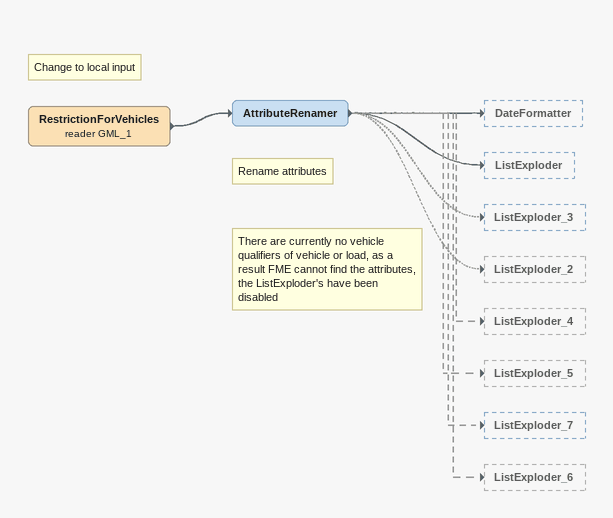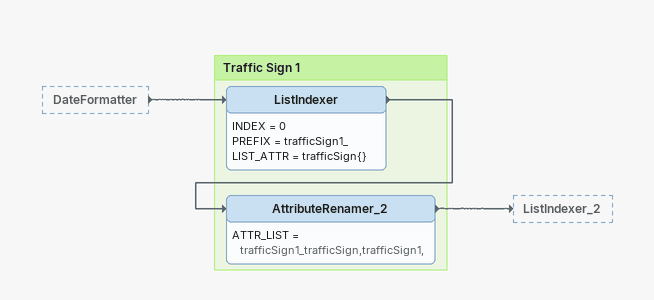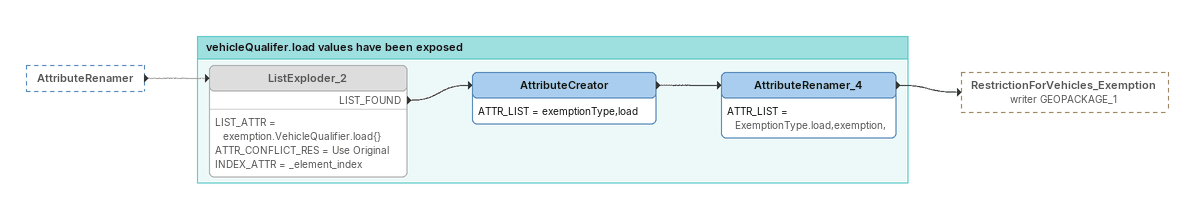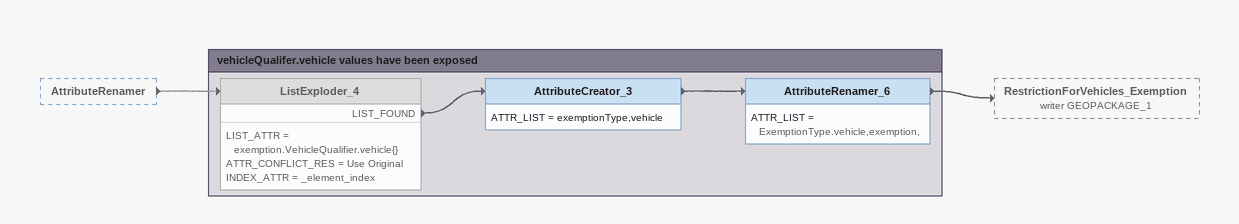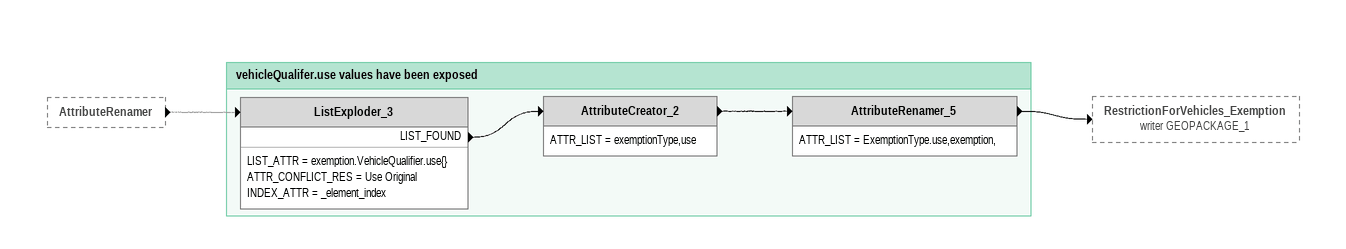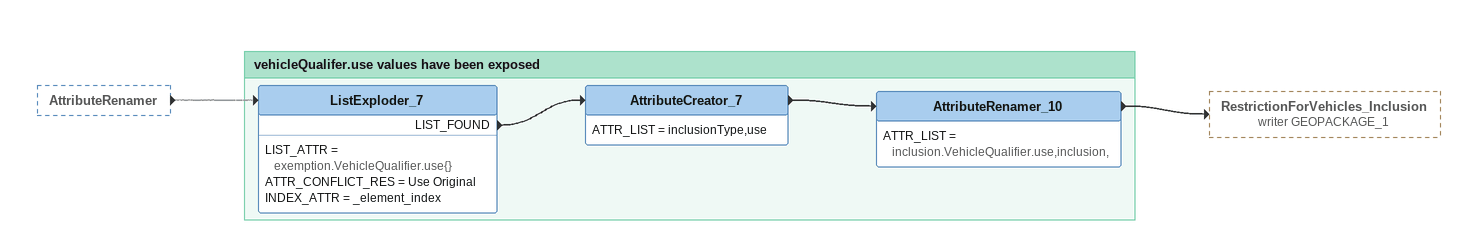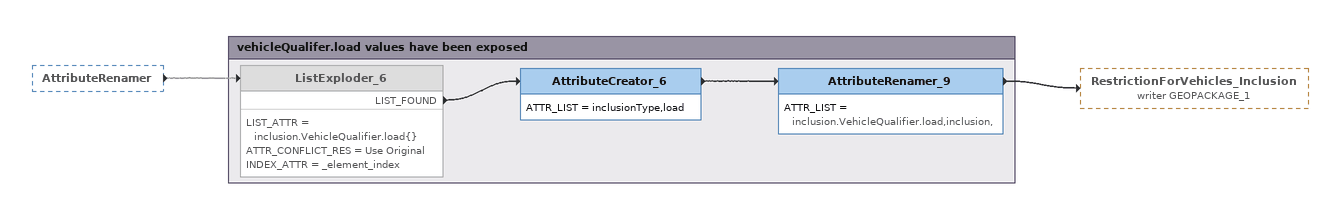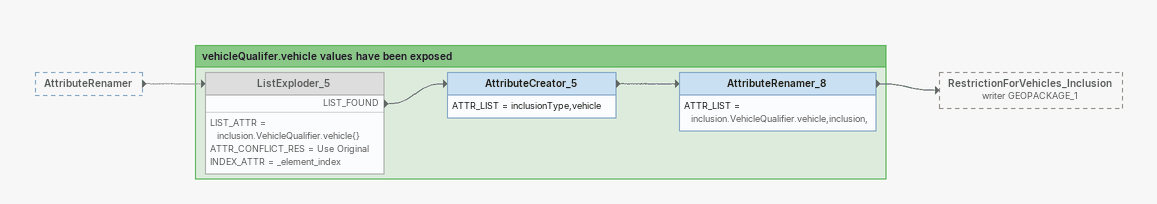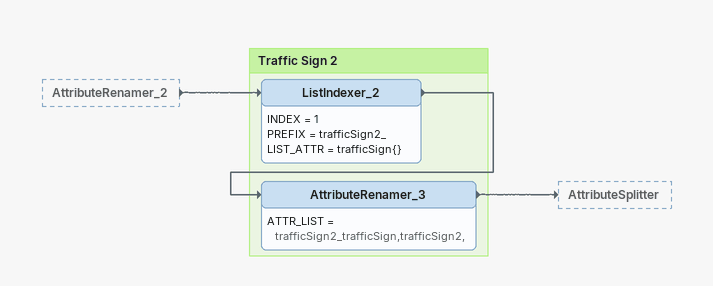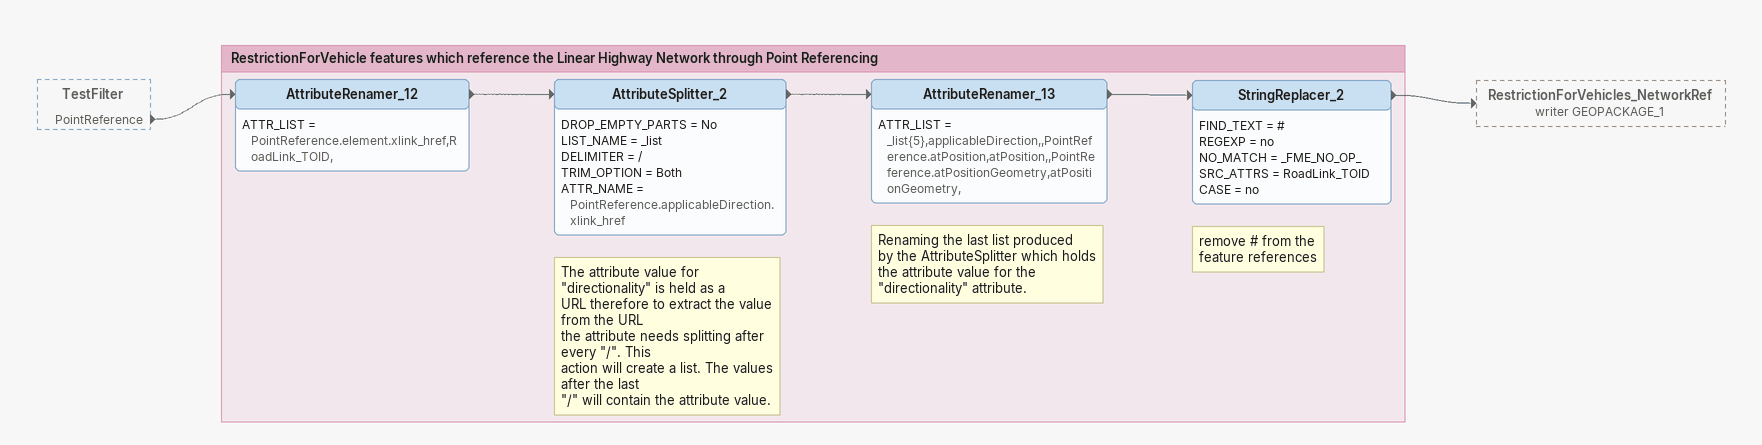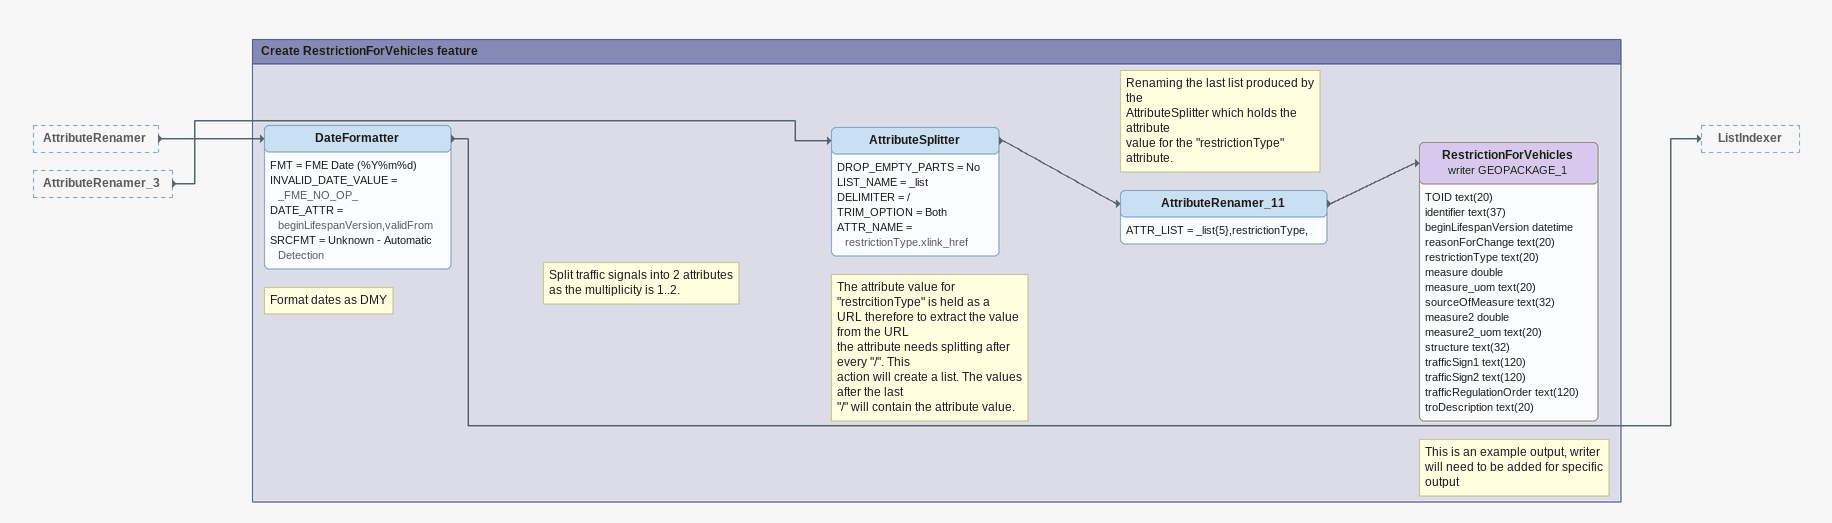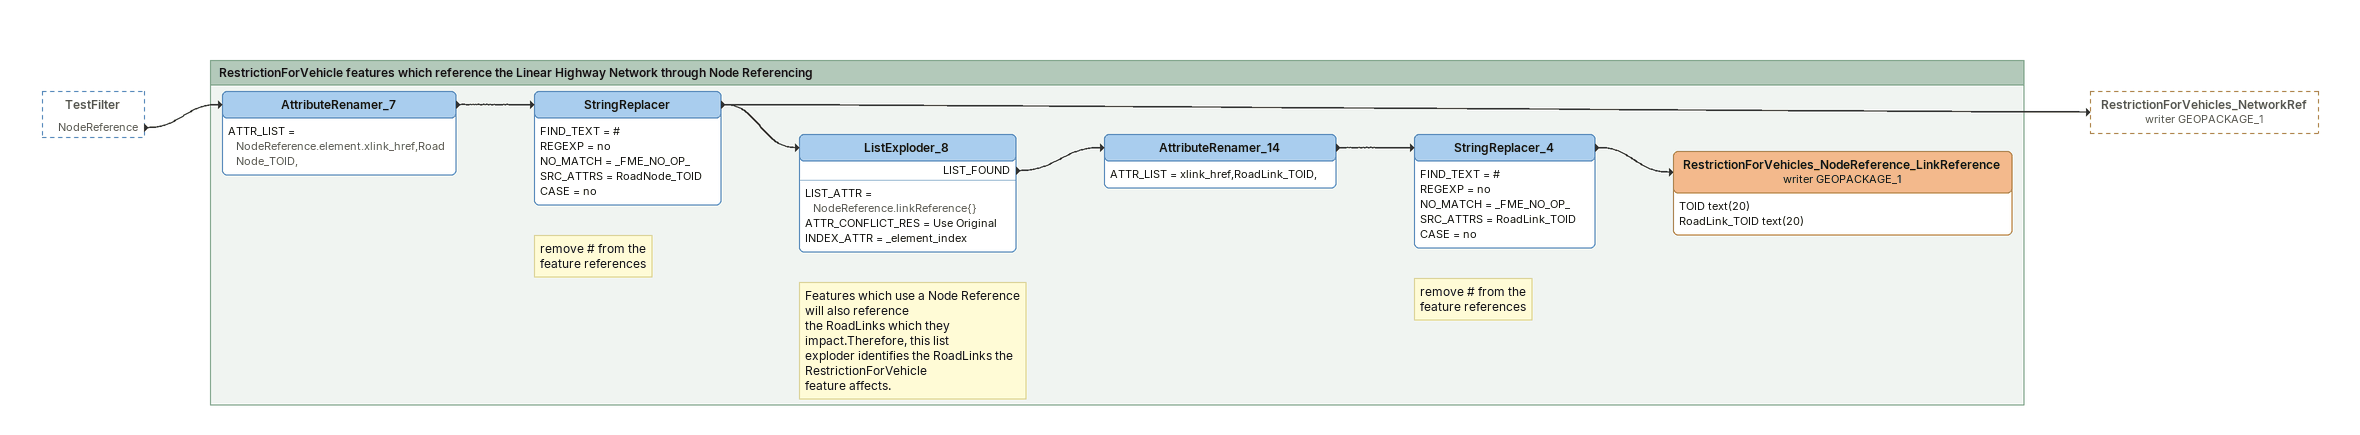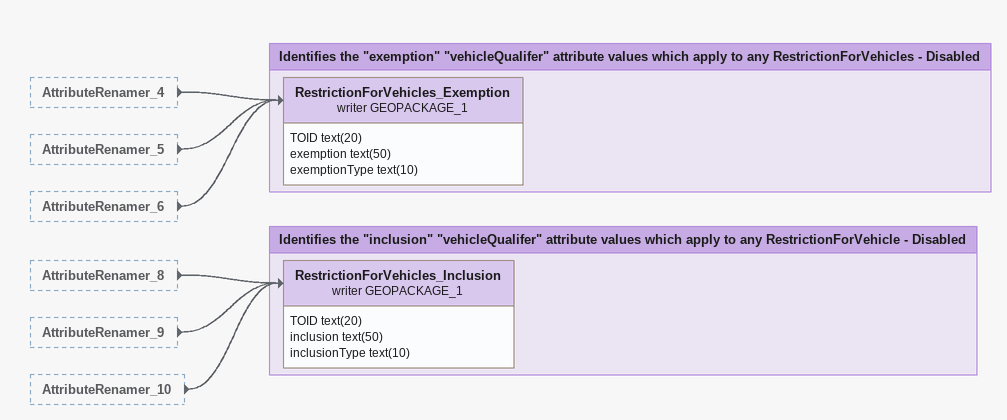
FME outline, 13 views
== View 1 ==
Note: Change to local input
RestrictionForVehicles (reader GML_1)
    -> AttributeRenamer
Note: There are currently no vehicle qualifiers of vehicle or load, as a result FME cannot find the attributes, the ListExploder's have been disabled
Note: Rename attributes
AttributeRenamer
    -> DateFormatter
    -> ListExploder
    -> ListExploder_3 [off]
    -> ListExploder_2 [off]
    -> ListExploder_4 [off]
    -> ListExploder_5 [off]
    -> ListExploder_7 [off]
    -> ListExploder_6 [off]

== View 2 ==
DateFormatter [outside]
    -> ListIndexer

Bookmark: Traffic Sign 1
ListIndexer
    INDEX = 0
    PREFIX = trafficSign1_
    LIST_ATTR = trafficSign{}
    -> AttributeRenamer_2
AttributeRenamer_2
    ATTR_LIST = trafficSign1_trafficSign,trafficSign1,
    -> ListIndexer_2

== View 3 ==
AttributeRenamer [outside]
    -> ListExploder_2 [off]

Bookmark: vehicleQualifer.load values have been exposed
ListExploder_2 [off]
    LIST_ATTR = exemption.VehicleQualifier.load{}
    ATTR_CONFLICT_RES = Use Original
    INDEX_ATTR = _element_index
    LIST_FOUND -> AttributeCreator
AttributeCreator
    ATTR_LIST = exemptionType,load
    -> AttributeRenamer_4
AttributeRenamer_4
    ATTR_LIST = ExemptionType.load,exemption,
    -> RestrictionForVehicles_Exemption (writer GEOPACKAGE_1)

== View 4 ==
AttributeRenamer [outside]
    -> ListExploder_4 [off]

Bookmark: vehicleQualifer.vehicle values have been exposed
ListExploder_4 [off]
    LIST_ATTR = exemption.VehicleQualifier.vehicle{}
    ATTR_CONFLICT_RES = Use Original
    INDEX_ATTR = _element_index
    LIST_FOUND -> AttributeCreator_3
AttributeCreator_3
    ATTR_LIST = exemptionType,vehicle
    -> AttributeRenamer_6
AttributeRenamer_6
    ATTR_LIST = ExemptionType.vehicle,exemption,
    -> RestrictionForVehicles_Exemption (writer GEOPACKAGE_1)

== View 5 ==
AttributeRenamer [outside]
    -> ListExploder_3 [off]

Bookmark: vehicleQualifer.use values have been exposed
ListExploder_3
    LIST_ATTR = exemption.VehicleQualifier.use{}
    ATTR_CONFLICT_RES = Use Original
    INDEX_ATTR = _element_index
    LIST_FOUND -> AttributeCreator_2
AttributeCreator_2
    ATTR_LIST = exemptionType,use
    -> AttributeRenamer_5
AttributeRenamer_5
    ATTR_LIST = ExemptionType.use,exemption,
    -> RestrictionForVehicles_Exemption (writer GEOPACKAGE_1)

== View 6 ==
AttributeRenamer [outside]
    -> ListExploder_7 [off]

Bookmark: vehicleQualifer.use values have been exposed
ListExploder_7
    LIST_ATTR = exemption.VehicleQualifier.use{}
    ATTR_CONFLICT_RES = Use Original
    INDEX_ATTR = _element_index
    LIST_FOUND -> AttributeCreator_7
AttributeCreator_7
    ATTR_LIST = inclusionType,use
    -> AttributeRenamer_10
AttributeRenamer_10
    ATTR_LIST = inclusion.VehicleQualifier.use,inclusion,
    -> RestrictionForVehicles_Inclusion (writer GEOPACKAGE_1)

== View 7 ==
AttributeRenamer [outside]
    -> ListExploder_6 [off]

Bookmark: vehicleQualifer.load values have been exposed
ListExploder_6 [off]
    LIST_ATTR = inclusion.VehicleQualifier.load{}
    ATTR_CONFLICT_RES = Use Original
    INDEX_ATTR = _element_index
    LIST_FOUND -> AttributeCreator_6
AttributeCreator_6
    ATTR_LIST = inclusionType,load
    -> AttributeRenamer_9
AttributeRenamer_9
    ATTR_LIST = inclusion.VehicleQualifier.load,inclusion,
    -> RestrictionForVehicles_Inclusion (writer GEOPACKAGE_1)

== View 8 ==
AttributeRenamer [outside]
    -> ListExploder_5 [off]

Bookmark: vehicleQualifer.vehicle values have been exposed
ListExploder_5 [off]
    LIST_ATTR = inclusion.VehicleQualifier.vehicle{}
    ATTR_CONFLICT_RES = Use Original
    INDEX_ATTR = _element_index
    LIST_FOUND -> AttributeCreator_5
AttributeCreator_5
    ATTR_LIST = inclusionType,vehicle
    -> AttributeRenamer_8
AttributeRenamer_8
    ATTR_LIST = inclusion.VehicleQualifier.vehicle,inclusion,
    -> RestrictionForVehicles_Inclusion (writer GEOPACKAGE_1)

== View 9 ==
AttributeRenamer_2 [outside]
    -> ListIndexer_2

Bookmark: Traffic Sign 2
ListIndexer_2
    INDEX = 1
    PREFIX = trafficSign2_
    LIST_ATTR = trafficSign{}
    -> AttributeRenamer_3
AttributeRenamer_3
    ATTR_LIST = trafficSign2_trafficSign,trafficSign2,
    -> AttributeSplitter

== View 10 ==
TestFilter [outside]
    PointReference -> AttributeRenamer_12

Bookmark: RestrictionForVehicle features which reference the Linear Highway Network through Point Referencing
AttributeRenamer_12
    ATTR_LIST = PointReference.element.xlink_href,RoadLink_TOID,
    -> AttributeSplitter_2
Note: The attribute value for "directionality" is held as a / URL therefore to extract the value from the URL / the attribute needs splitting after every "/". This / action will create a list. The values after the last / "/" will contain the attribute value.
AttributeSplitter_2
    DROP_EMPTY_PARTS = No
    LIST_NAME = _list
    DELIMITER = /
    TRIM_OPTION = Both
    ATTR_NAME = PointReference.applicableDirection.xlink_href
    -> AttributeRenamer_13
Note: Renaming the last list produced / by the AttributeSplitter which holds / the attribute value for the / "directionality" attribute.
AttributeRenamer_13
    ATTR_LIST = _list{5},applicableDirection,,PointReference.atPosition,atPosition,,PointReference.atPositionGeometry,atPositionGeometry,
    -> StringReplacer_2
Note: remove # from the / feature references
StringReplacer_2
    FIND_TEXT = #
    REGEXP = no
    NO_MATCH = _FME_NO_OP_
    SRC_ATTRS = RoadLink_TOID
    CASE = no
    -> RestrictionForVehicles_NetworkRef (writer GEOPACKAGE_1)

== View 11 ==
AttributeRenamer [outside]
    -> DateFormatter
AttributeRenamer_3 [outside]
    -> AttributeSplitter

Bookmark: Create RestrictionForVehicles feature
Note: Format dates as DMY
Note: Split traffic signals into 2 attributes as the multiplicity is 1..2.
DateFormatter
    FMT = FME Date (%Y%m%d)
    INVALID_DATE_VALUE = _FME_NO_OP_
    DATE_ATTR = beginLifespanVersion,validFrom
    SRCFMT = Unknown - Automatic Detection
    -> ListIndexer
Note: The attribute value for "restrcitionType" is held as a / URL therefore to extract the value from the URL / the attribute needs splitting after every "/". This / action will create a list. The values after the last / "/" will contain the attribute value.
AttributeSplitter
    DROP_EMPTY_PARTS = No
    LIST_NAME = _list
    DELIMITER = /
    TRIM_OPTION = Both
    ATTR_NAME = restrictionType.xlink_href
    -> AttributeRenamer_11
Note: Renaming the last list produced by the / AttributeSplitter which holds the attribute / value for the "restrictionType" attribute.
AttributeRenamer_11
    ATTR_LIST = _list{5},restrictionType,
    -> RestrictionForVehicles (writer GEOPACKAGE_1)
Note: This is an example output, writer will need to be added for specific output
RestrictionForVehicles (writer GEOPACKAGE_1)
    attributes: TOID text(20), identifier text(37), beginLifespanVersion datetime, reasonForChange text(20), restrictionType text(20), measure double, measure_uom text(20), sourceOfMeasure text(32), measure2 double, measure2_uom text(20), structure text(32), trafficSign1 text(120), trafficSign2 text(120), trafficRegulationOrder text(120), troDescription text(20)

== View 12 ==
TestFilter [outside]
    NodeReference -> AttributeRenamer_7

Bookmark: RestrictionForVehicle features which reference the Linear Highway Network through Node Referencing
AttributeRenamer_7
    ATTR_LIST = NodeReference.element.xlink_href,RoadNode_TOID,
    -> StringReplacer
Note: remove # from the / feature references
StringReplacer
    FIND_TEXT = #
    REGEXP = no
    NO_MATCH = _FME_NO_OP_
    SRC_ATTRS = RoadNode_TOID
    CASE = no
    -> ListExploder_8
    -> RestrictionForVehicles_NetworkRef (writer GEOPACKAGE_1)
Note: Features which use a Node Reference will also reference / the RoadLinks which they impact.Therefore, this list / exploder identifies the RoadLinks the RestrictionForVehicle / feature affects.
ListExploder_8
    LIST_ATTR = NodeReference.linkReference{}
    ATTR_CONFLICT_RES = Use Original
    INDEX_ATTR = _element_index
    LIST_FOUND -> AttributeRenamer_14
AttributeRenamer_14
    ATTR_LIST = xlink_href,RoadLink_TOID,
    -> StringReplacer_4
Note: remove # from the / feature references
StringReplacer_4
    FIND_TEXT = #
    REGEXP = no
    NO_MATCH = _FME_NO_OP_
    SRC_ATTRS = RoadLink_TOID
    CASE = no
    -> RestrictionForVehicles_NodeReference_LinkReference (writer GEOPACKAGE_1)
RestrictionForVehicles_NodeReference_LinkReference (writer GEOPACKAGE_1)
    attributes: TOID text(20), RoadLink_TOID text(20)

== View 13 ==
AttributeRenamer_4 [outside]
    -> RestrictionForVehicles_Exemption (writer GEOPACKAGE_1)
AttributeRenamer_5 [outside]
    -> RestrictionForVehicles_Exemption (writer GEOPACKAGE_1)
AttributeRenamer_6 [outside]
    -> RestrictionForVehicles_Exemption (writer GEOPACKAGE_1)
AttributeRenamer_8 [outside]
    -> RestrictionForVehicles_Inclusion (writer GEOPACKAGE_1)
AttributeRenamer_9 [outside]
    -> RestrictionForVehicles_Inclusion (writer GEOPACKAGE_1)
AttributeRenamer_10 [outside]
    -> RestrictionForVehicles_Inclusion (writer GEOPACKAGE_1)

Bookmark: Identifies the "exemption" "vehicleQualifer" attribute values which apply to any RestrictionForVehicles - Disabled
RestrictionForVehicles_Exemption (writer GEOPACKAGE_1)
    attributes: TOID text(20), exemption text(50), exemptionType text(10)

Bookmark: Identifies the "inclusion" "vehicleQualifer" attribute values which apply to any RestrictionForVehicle - Disabled
RestrictionForVehicles_Inclusion (writer GEOPACKAGE_1)
    attributes: TOID text(20), inclusion text(50), inclusionType text(10)
